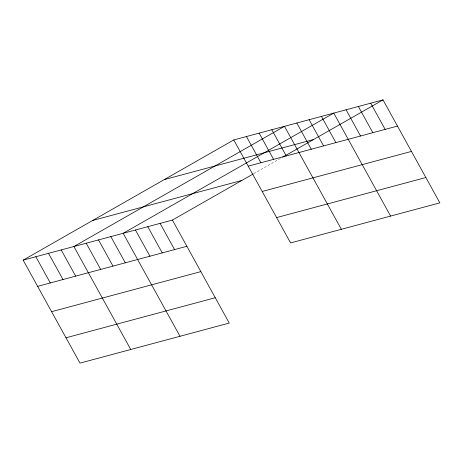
<?xml version="1.0" encoding="UTF-8"?>
<svg xmlns="http://www.w3.org/2000/svg" width="463" height="463" viewBox="0 0 463 463"><rect width="100%" height="100%" fill="white"/><g stroke="black" fill="none" stroke-linecap="round" stroke-linejoin="round"><path stroke-width="0.35" stroke-dasharray="2.31 1.74" d="M253.84 173.608L280.219 158.549"/><path stroke-width="0.69" d="M23.15 260.142L172.404 220.081L229.249 323.058L79.995 363.119L23.15 260.142L233.751 139.942L383.005 99.881L439.85 202.858L290.596 242.919L233.751 139.942M172.404 220.081L253.209 173.966M282.731 157.113L383.005 99.881M164.249 179.609L313.509 139.548M248.214 166.148L397.474 126.086M92.646 220.475L241.906 180.42M262.203 191.479L411.457 151.424M276.608 217.581L425.867 177.526M37.619 286.348L186.873 246.287M51.601 311.68L200.855 271.625M66.012 337.782L215.266 297.726M370.689 103.185L385.158 129.391M358.379 106.49L372.842 132.696M346.064 109.795L360.532 136.006M390.598 216.076L333.748 113.099L123.152 233.3L179.997 336.277M321.438 116.41L335.906 142.616M309.122 119.714L323.591 145.92M296.812 123.019L311.275 149.225M341.341 229.295L284.496 126.324L73.895 246.524L130.74 349.496M271.81 129.727L286.279 155.933M259.124 133.13L273.592 159.336M246.438 136.539L260.901 162.744M160.094 223.386L174.557 249.592M147.778 226.691L162.247 252.896M135.462 229.995L149.931 256.207M110.836 236.61L125.305 262.816M98.526 239.915L112.989 266.121M86.211 243.22L100.679 269.425M61.209 249.927L75.677 276.133M48.522 253.33L62.991 279.536M35.836 256.739L50.305 282.945"/></g></svg>
